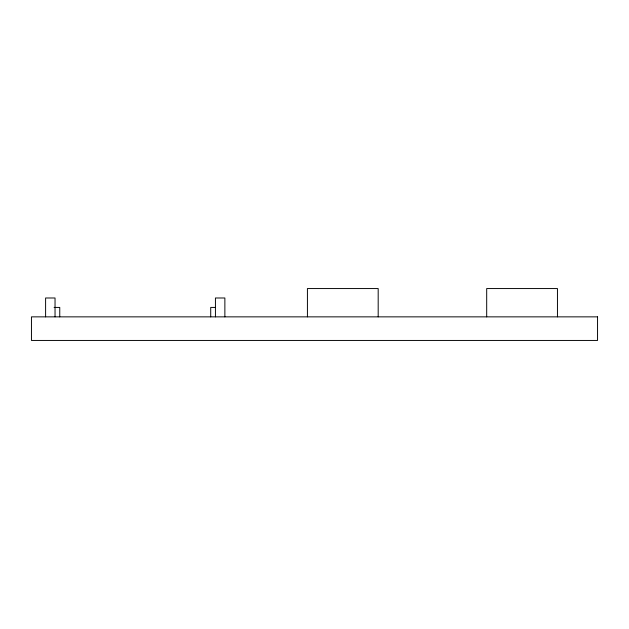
<?xml version="1.0" encoding="UTF-8"?>
<svg xmlns="http://www.w3.org/2000/svg" width="629" height="629" viewBox="0 0 629 629"><rect width="100%" height="100%" fill="white"/><g stroke="black" fill="none" stroke-linecap="round" stroke-linejoin="round"><path stroke-width="0.94" d="M54.094 307.424L59.755 307.424L59.755 316.859M215.433 307.424L210.715 307.424L210.715 316.859M557.451 316.859L557.451 288.554L486.689 288.554L486.689 316.859M378.186 316.859L378.186 288.554L307.424 288.554L307.424 316.859M224.868 316.859L224.868 297.989L215.433 297.989L215.433 316.859M55.038 316.859L55.038 297.989L45.602 297.989L45.602 316.859M597.55 316.859L31.45 316.859L31.45 340.446L597.55 340.446L597.55 316.859"/></g></svg>
